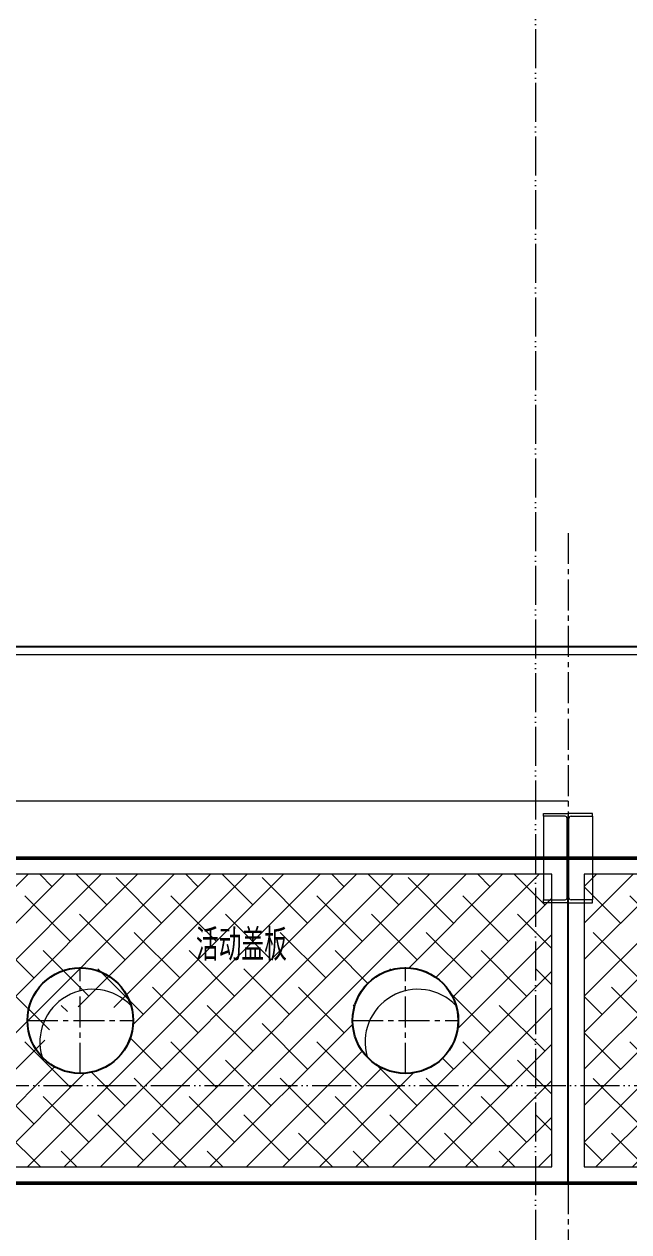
# Model space of a CAD drawing. Header units: millimetres. Extents: x 163705 to 1616509, y 81827 to 302547.
# Drawn here: x 217582 to 221302, y 147960 to 155391 of the extents above; entities that cross this region are included whole.
import ezdxf

# ---------------------------------------------------------------- set-up
doc = ezdxf.new("R2010")
doc.units = ezdxf.units.MM
doc.header["$LTSCALE"] = 10
doc.linetypes.add('ACAD_ISO05W100', pattern=[33, 24, -3, 0, -3, 0, -3])
doc.linetypes.add('CENTER2', pattern=[28.575, 19.05, -3.175, 3.175, -3.175])
for name, color, linetype, lineweight in [('1-中心线', 1, 'CENTER2', 0), ('1-剖面线', 8, 'Continuous', 0), ('1-双点线', 8, 'ACAD_ISO05W100', 0), ('1-填充', 8, 'Continuous', 18), ('1-建筑轮廓', 7, 'Continuous', 20), ('1-护栏', 4, 'Continuous', 18), ('1-设备轮廓', 2, 'Continuous', 18), ('1-钢构', 6, 'Continuous', 0)]:
    doc.layers.add(name, color=color, linetype=linetype, lineweight=lineweight)
doc.styles.add('HZ', font='gbenor.shx', dxfattribs={"bigfont": 'gbcbig.shx'})
doc.styles.get("Standard").update_dxf_attribs({"font": 'arial.ttf'})

# ---------------------------------------------------------------- blocks, each defined once
blk = doc.blocks.new('G$C5C029050')
at = {"layer": '1-双点线'}
for p, q in [((39018.6, 77039.4), (39018.6, 45039.4)), ((1, 53039.4), (92688.6, 53039.4))]:
    blk.add_line(p, q, dxfattribs=at)
blk = doc.blocks.new('G$CEDFA10A2')
for p, q in [((0, 535), (0, 553)), ((0, 553), (150, 553)), ((131.5, 535), (0, 535)), ((0, 535), (0, 21)), ((144.5, 34), (144.5, 522)), ((300, 553), (150, 553)), ((155.5, 34), (155.5, 522)), ((168.5, 535), (300, 535)), ((300, 535), (300, 553)), ((300, 535), (300, 21)), ((0, 21), (131.5, 21)), ((0, 3), (0, 21)), ((150, 3), (0, 3)), ((150, 3), (300, 3)), ((300, 21), (168.5, 21)), ((300, 3), (300, 21))]:
    blk.add_line(p, q)
for centre, start, end in [((131.5, 522), 0, 90), ((168.5, 522), 90, 180), ((131.5, 34), 270, 0), ((168.5, 34), 180, 270)]:
    blk.add_arc(centre, 13, start, end)
at = {"layer": '1-中心线'}
for p, q in [((150, 0), (150, 556)), ((-3, 278), (303, 278))]:
    blk.add_line(p, q, dxfattribs=at)
blk.add_text('HC_SUPERPART', height=0.001).set_placement((150, 3))
blk = doc.blocks.new('G$CE8A1B22C')
blk.add_circle((328, 328), 325)
at = {"layer": '1-中心线'}
for p, q in [((328, 0), (328, 656)), ((0, 328), (656, 328))]:
    blk.add_line(p, q, dxfattribs=at)
at = {"layer": '1-剖面线'}
blk.add_arc((404.3, 195.4), 325, 43.5125, 196.28531, dxfattribs=at)
blk = doc.blocks.new('A$C5A5F0ED2')
at = {"layer": '1-填充'}
h = blk.add_hatch(dxfattribs=at)
h.set_pattern_fill('ANSI38', color=256, scale=50)
h.paths.add_polyline_path([(100, 100), (5900, 100), (5900, 1900), (100, 1900)])
h.paths.add_polyline_path([(675, 1000, 1), (1325, 1000, 1)], flags=16)
h.paths.add_polyline_path([(3325, 1000, 0.677608), (2764.3, 776.2, 0.677608)], flags=16)
h.paths.add_polyline_path([(5325, 1000, 0.677608), (4764.3, 776.2, 0.677608)], flags=16)
for points in [[(0, 0), (6000, 0), (6000, 2000), (0, 2000)], [(100, 100), (5900, 100), (5900, 1900), (100, 1900)]]:
    blk.add_lwpolyline(points, close=True, dxfattribs=at)
for p in [(672, 672), (2672, 672), (4672, 672)]:
    blk.add_blockref('G$CE8A1B22C', p)
at = {"insert": (1646.2, 1491.9), "char_height": 194.57, "attachment_point": 1, "style": 'HZ'}
blk.add_mtext_dynamic_manual_height_columns('活动盖板', width=794.191, gutter_width=972.9, heights=[0], dxfattribs=at)
blk = doc.blocks.new('A$C642F63BD')
at = {"layer": '1-填充'}
h = blk.add_hatch(dxfattribs=at)
h.set_pattern_fill('ANSI38', color=256, scale=50)
h.set_pattern_definition([(45, (-1925, -0.0003), (-112.253, 112.253), []), (135, (-1925, -0.0003), (-336.7596, 112.253), [396.875, -238.125])])
h.paths.add_polyline_path([(100, 1900), (100, 100), (3975, 100), (3975, 1900)])
h.paths.add_polyline_path([(1400, 1000, 0.677608), (839.3, 776.2, 0.677608)], flags=16)
h.paths.add_polyline_path([(2750, 1000, 1), (3400, 1000, 1)], flags=16)
for points in [[(0, 0), (4075, 0), (4075, 2000), (0, 2000)], [(100, 100), (3975, 100), (3975, 1900), (100, 1900)]]:
    blk.add_lwpolyline(points, close=True, dxfattribs=at)
for p in [(747, 672), (2747, 672)]:
    blk.add_blockref('G$CE8A1B22C', p)
at = {"insert": (1785.7, 1562.8), "char_height": 194.57, "attachment_point": 1, "style": 'HZ'}
blk.add_mtext_dynamic_manual_height_columns('活动盖板', width=794.191, gutter_width=972.9, heights=[0], dxfattribs=at)
blk = doc.blocks.new('A$C7121566b')
blk.add_lwpolyline([(1437.2, 700.1), (50062.2, 700.1), (50062.2, 11000.1), (1437.2, 11000.1)], close=True)
at = {"layer": '1-中心线'}
for p, q in [((10999.7, 11700.2), (10999.7, 0)), ((0, 11000.1), (51999.9, 11000.1)), ((0, 9700.1), (51999.9, 9700.1))]:
    blk.add_line(p, q, dxfattribs=at)
at = {"layer": '1-护栏'}
blk.add_lwpolyline([(1487.2, 750.1), (50012.2, 750.1), (50012.2, 10950.1), (1487.2, 10950.1)], close=True, dxfattribs=at)
blk.add_lwpolyline([(10999.7, 10050.1), (4199.7, 10050.1), (4199.7, 2150.1), (10999.7, 2150.1)], dxfattribs=at)
at = {"layer": '1-设备轮廓', "lineweight": 50, "ltscale": 5}
for points in [[(4499.7, 9700.1), (47799.6, 9700.1)], [(4499.7, 7700.1), (47799.6, 7700.1)]]:
    blk.add_lwpolyline(points, dxfattribs=at)
for name, p in [('A$C642F63BD', (6924.6, 7700.1)), ('A$C5A5F0ED2', (10999.7, 7700.1)), ('G$CE8A1B22C', (7671.7, 8372.1)), ('G$CE8A1B22C', (9671.7, 8372.1))]:
    blk.add_blockref(name, p)
at = {"layer": '1-钢构'}
blk.add_blockref('G$CEDFA10A2', (10849.7, 9422.1), dxfattribs=at)

msp = doc.modelspace()

# ---------------------------------------------------------------- linework, layer by layer
at = {"layer": '1-中心线'}
for p, q in [((220927.833, 152259.738), (220927.833, 141059.499)), ((183311.682, 150259.632), (261928.108, 150259.632))]:
    msp.add_line(p, q, dxfattribs=at)

# ---------------------------------------------------------------- block references
msp.add_blockref('A$C7121566b', (209928.183, 140559.499))
at = {"layer": '1-建筑轮廓'}
msp.add_blockref('G$C5C029050', (181709.24, 95820.209), dxfattribs=at)

doc.saveas('drawing.dxf')
